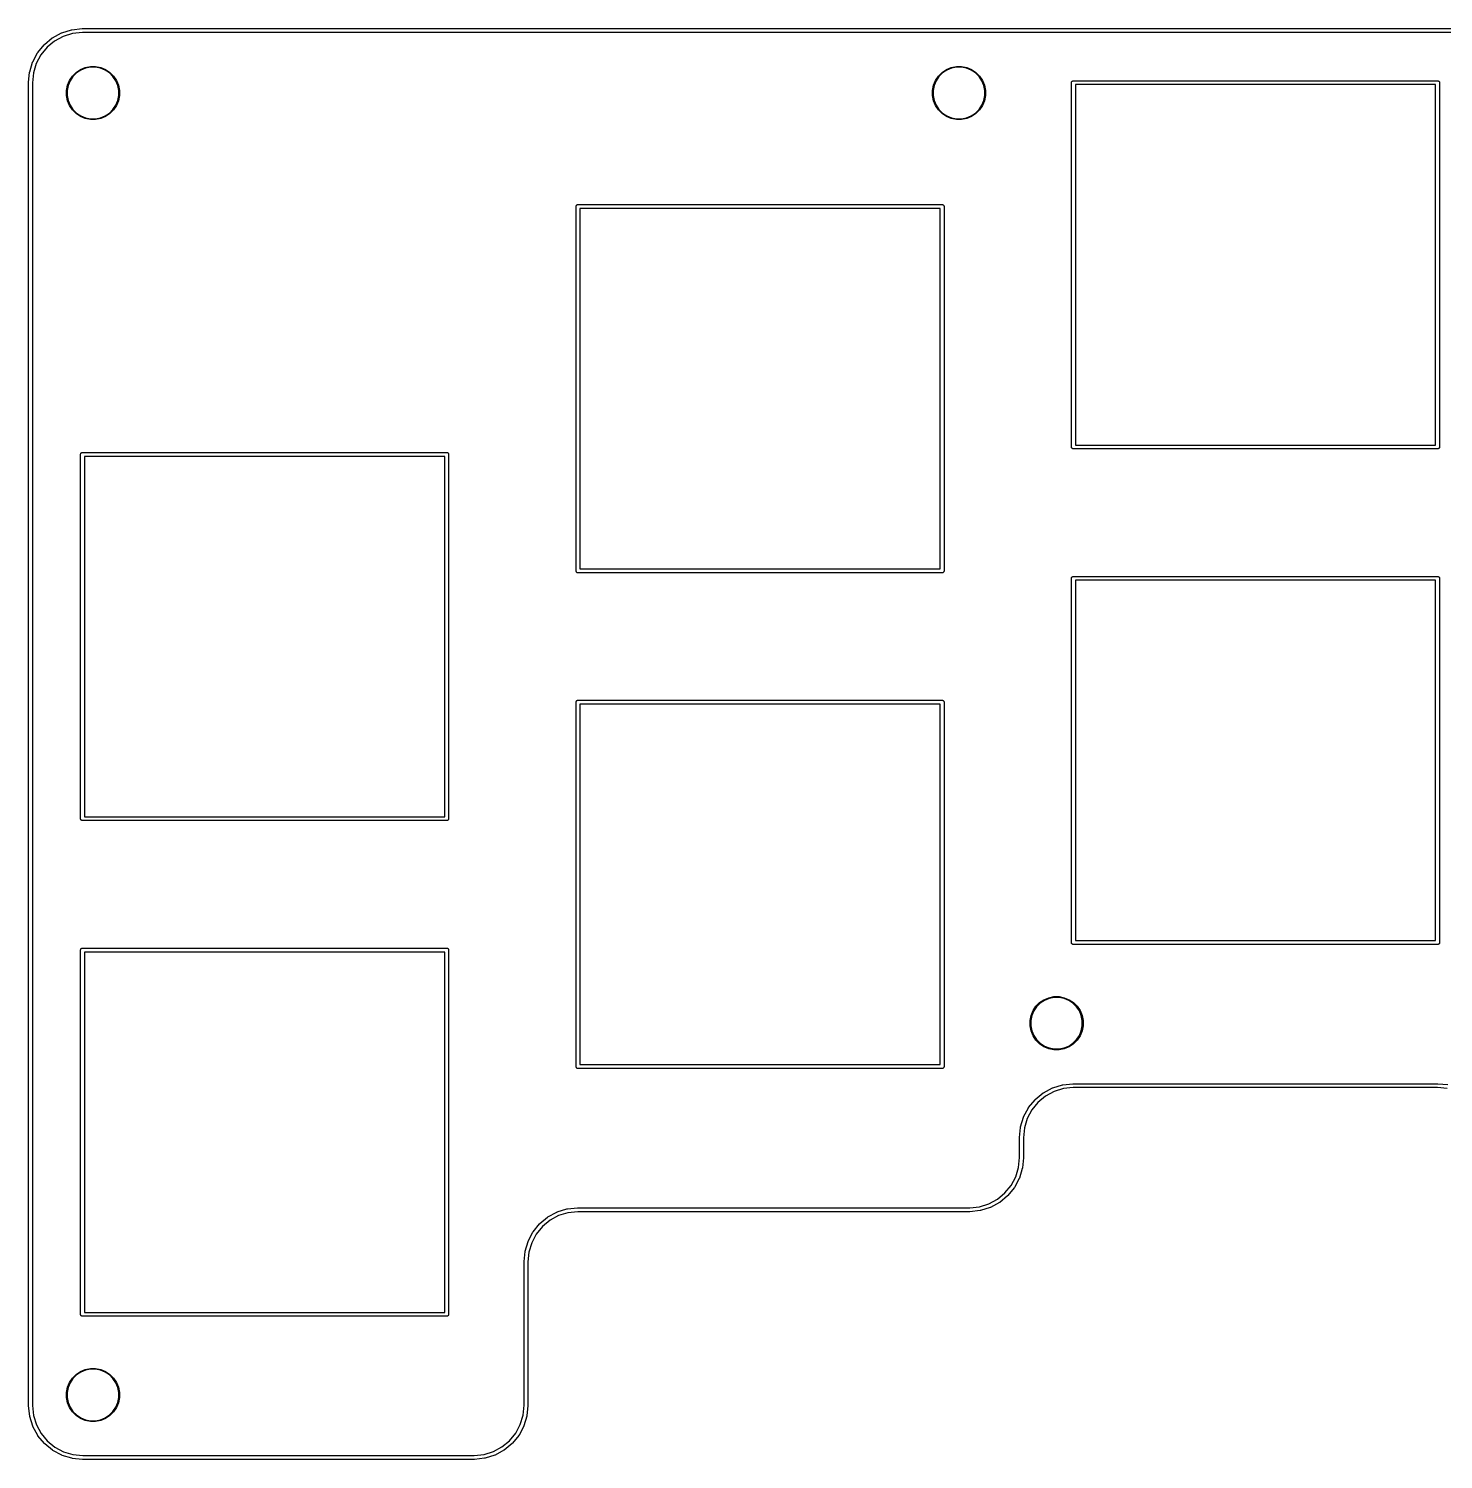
# Model space of a CAD drawing. Extents: x 0 to 3.94, y -2.59 to 0.57.
# Drawn here: x -0.003 to 2.139, y -1.599 to 0.566 of the extents above; entities that cross this region are included whole.
import ezdxf

# ---------------------------------------------------------------- set-up
doc = ezdxf.new("R2010")
doc.units = 0
doc.header["$MEASUREMENT"] = 0
doc.layers.add('BLACK', color=7, linetype='CONTINUOUS')

msp = doc.modelspace()

# ---------------------------------------------------------------- linework, layer by layer
at = {"layer": 'BLACK', "linetype": 'CONTINUOUS'}
for p, q in [((0.0474, 0.5593), (0.062, 0.5638)), ((0.062, 0.5638), (0.062, 0.5638)), ((0.062, 0.5638), (0.0621, 0.5638)), ((0.0621, 0.5638), (0.0623, 0.5639)), ((0.0623, 0.5639), (0.0626, 0.5639)), ((0.0626, 0.5639), (0.0779, 0.5655)), ((0.0779, 0.5655), (0.0779, 0.5655)), ((0.0779, 0.5655), (0.0781, 0.5655)), ((0.0781, 0.5655), (0.0782, 0.5655)), ((0.0782, 0.5655), (0.0786, 0.5656)), ((0.0786, 0.5656), (0.0786, 0.5656)), ((0.0786, 0.5656), (3.8584, 0.5656)), ((0.0206, 0.5412), (0.0208, 0.5414)), ((0.0208, 0.5414), (0.021, 0.5416)), ((0.021, 0.5416), (0.0328, 0.5514)), ((0.0364, 0.5467), (0.025, 0.5373)), ((0.0328, 0.5514), (0.0328, 0.5514)), ((0.0328, 0.5514), (0.0328, 0.5514)), ((0.0328, 0.5514), (0.0329, 0.5514)), ((0.0329, 0.5514), (0.0331, 0.5516)), ((0.0331, 0.5516), (0.0333, 0.5517)), ((0.0333, 0.5517), (0.0468, 0.559)), ((0.0494, 0.5537), (0.0364, 0.5467)), ((0.0468, 0.559), (0.0469, 0.5591)), ((0.0469, 0.5591), (0.0471, 0.5592)), ((0.0471, 0.5592), (0.0474, 0.5593)), ((0.0635, 0.5581), (0.0494, 0.5537)), ((0.0784, 0.5596), (0.0635, 0.5581)), ((0.0788, 0.5596), (0.0784, 0.5596)), ((3.8581, 0.5596), (0.0788, 0.5596)), ((0.0033, 0.5152), (0.0105, 0.5288)), ((0.0156, 0.5258), (0.0087, 0.5127)), ((0.0105, 0.5288), (0.0106, 0.5289)), ((0.0105, 0.5288), (0.0105, 0.5288)), ((0.0105, 0.5288), (0.0105, 0.5288)), ((0.0106, 0.5289), (0.0107, 0.5291)), ((0.0107, 0.5291), (0.0109, 0.5293)), ((0.0109, 0.5293), (0.0206, 0.5412)), ((0.025, 0.5373), (0.0156, 0.5258)), ((0.0206, 0.5412), (0.0206, 0.5412)), ((-0.0029, 0.4841), (-0.0014, 0.4994)), ((-0.0014, 0.4997), (-0.0013, 0.5)), ((-0.0014, 0.4995), (-0.0014, 0.4997)), ((-0.0014, 0.4994), (-0.0014, 0.4995)), ((-0.0014, 0.4994), (-0.0014, 0.4994)), ((-0.0014, 0.4994), (-0.0014, 0.4994)), ((-0.0013, 0.5), (0.0031, 0.5147)), ((0.0044, 0.4986), (0.003, 0.4837)), ((0.0031, 0.5148), (0.0032, 0.515)), ((0.0031, 0.5147), (0.0031, 0.5148)), ((0.0032, 0.515), (0.0033, 0.5152)), ((0.0087, 0.5127), (0.0044, 0.4986)), ((0.0633, 0.4937), (0.0689, 0.4993)), ((0.0696, 0.4984), (0.0642, 0.493)), ((0.0689, 0.4993), (0.0755, 0.5037)), ((0.076, 0.5027), (0.0696, 0.4984)), ((0.0755, 0.5037), (0.0828, 0.5067)), ((0.0831, 0.5056), (0.076, 0.5027)), ((0.0828, 0.5067), (0.0905, 0.5083)), ((0.0906, 0.5071), (0.0831, 0.5056)), ((0.0905, 0.5083), (0.0984, 0.5083)), ((0.0983, 0.5071), (0.0906, 0.5071)), ((0.1059, 0.5056), (0.0983, 0.5071)), ((0.0984, 0.5083), (0.1062, 0.5067)), ((0.113, 0.5027), (0.1059, 0.5056)), ((0.1062, 0.5067), (0.1135, 0.5037)), ((0.1193, 0.4984), (0.113, 0.5027)), ((0.1135, 0.5037), (0.1201, 0.4993)), ((0.1248, 0.493), (0.1193, 0.4984)), ((0.1201, 0.4993), (0.1257, 0.4937)), ((1.3743, 0.4937), (1.3799, 0.4993)), ((1.3807, 0.4984), (1.3752, 0.493)), ((1.3799, 0.4993), (1.3865, 0.5037)), ((1.387, 0.5027), (1.3807, 0.4984)), ((1.3865, 0.5037), (1.3938, 0.5067)), ((1.3941, 0.5056), (1.387, 0.5027)), ((1.3938, 0.5067), (1.4016, 0.5083)), ((1.4017, 0.5071), (1.3941, 0.5056)), ((1.4016, 0.5083), (1.4095, 0.5083)), ((1.4094, 0.5071), (1.4017, 0.5071)), ((1.4169, 0.5056), (1.4094, 0.5071)), ((1.4095, 0.5083), (1.4172, 0.5067)), ((1.424, 0.5027), (1.4169, 0.5056)), ((1.4172, 0.5067), (1.4245, 0.5037)), ((1.4304, 0.4984), (1.424, 0.5027)), ((1.4245, 0.5037), (1.4311, 0.4993)), ((1.4358, 0.493), (1.4304, 0.4984)), ((1.4311, 0.4993), (1.4367, 0.4937)), ((-0.003, 0.484), (-0.0029, 0.4841)), ((-0.003, -1.5177), (-0.003, 0.484)), ((-0.0029, 0.4841), (-0.0029, 0.4841)), ((0.003, 0.4837), (0.003, -1.5177)), ((0.0543, 0.4721), (0.0559, 0.4798)), ((0.057, 0.4795), (0.0555, 0.4719)), ((0.0559, 0.4798), (0.0589, 0.4871)), ((0.0599, 0.4866), (0.057, 0.4795)), ((0.0589, 0.4871), (0.0633, 0.4937)), ((0.0642, 0.493), (0.0599, 0.4866)), ((0.129, 0.4866), (0.1248, 0.493)), ((0.1257, 0.4937), (0.1301, 0.4871)), ((0.132, 0.4795), (0.129, 0.4866)), ((0.1301, 0.4871), (0.1331, 0.4798)), ((0.1335, 0.4719), (0.132, 0.4795)), ((0.1331, 0.4798), (0.1346, 0.4721)), ((1.3654, 0.4721), (1.3669, 0.4798)), ((1.368, 0.4795), (1.3665, 0.4719)), ((1.3669, 0.4798), (1.3699, 0.4871)), ((1.371, 0.4866), (1.368, 0.4795)), ((1.3699, 0.4871), (1.3743, 0.4937)), ((1.3752, 0.493), (1.371, 0.4866)), ((1.4401, 0.4866), (1.4358, 0.493)), ((1.4367, 0.4937), (1.4411, 0.4871)), ((1.443, 0.4795), (1.4401, 0.4866)), ((1.4411, 0.4871), (1.4441, 0.4798)), ((1.4445, 0.4719), (1.443, 0.4795)), ((1.4441, 0.4798), (1.4457, 0.4721)), ((1.5758, 0.4843), (1.576, 0.4849)), ((1.5758, 0.4838), (1.5758, 0.4843)), ((1.5758, 0.4836), (1.5758, 0.4838)), ((1.5758, -0.0673), (1.5758, 0.4836)), ((1.576, 0.4849), (1.5763, 0.4854)), ((1.5763, 0.4854), (1.5766, 0.4859)), ((1.5766, 0.4859), (1.5771, 0.4862)), ((1.5771, 0.4862), (1.5776, 0.4865)), ((1.5776, 0.4865), (1.5782, 0.4867)), ((1.5782, 0.4867), (1.5786, 0.4867)), ((1.5786, 0.4867), (2.1298, 0.4867)), ((1.5817, 0.4808), (1.5817, -0.0645)), ((2.127, 0.4808), (1.5817, 0.4808)), ((2.127, -0.0645), (2.127, 0.4808)), ((2.1298, 0.4867), (2.1299, 0.4867)), ((2.1299, 0.4867), (2.1301, 0.4867)), ((2.1301, 0.4867), (2.1305, 0.4867)), ((2.1305, 0.4867), (2.1311, 0.4865)), ((2.1311, 0.4865), (2.1316, 0.4862)), ((2.1316, 0.4862), (2.132, 0.4859)), ((2.132, 0.4859), (2.1324, 0.4854)), ((2.1324, 0.4854), (2.1327, 0.4849)), ((2.1327, 0.4849), (2.1328, 0.4843)), ((2.1328, 0.4843), (2.1329, 0.4838)), ((2.1329, 0.4838), (2.1329, 0.4836)), ((2.1329, 0.4836), (2.1329, -0.0673)), ((0.0543, 0.4642), (0.0543, 0.4721)), ((0.0559, 0.4564), (0.0543, 0.4642)), ((0.0555, 0.4719), (0.0555, 0.4643)), ((0.0555, 0.4643), (0.057, 0.4567)), ((0.0589, 0.4491), (0.0559, 0.4564)), ((0.057, 0.4567), (0.0599, 0.4496)), ((0.129, 0.4496), (0.132, 0.4567)), ((0.1331, 0.4564), (0.1301, 0.4491)), ((0.132, 0.4567), (0.1335, 0.4643)), ((0.1346, 0.4642), (0.1331, 0.4564)), ((0.1335, 0.4643), (0.1335, 0.4719)), ((0.1346, 0.4721), (0.1346, 0.4642)), ((1.3654, 0.4642), (1.3654, 0.4721)), ((1.3669, 0.4564), (1.3654, 0.4642)), ((1.3665, 0.4719), (1.3665, 0.4643)), ((1.3665, 0.4643), (1.368, 0.4567)), ((1.3699, 0.4491), (1.3669, 0.4564)), ((1.368, 0.4567), (1.371, 0.4496)), ((1.4401, 0.4496), (1.443, 0.4567)), ((1.4441, 0.4564), (1.4411, 0.4491)), ((1.443, 0.4567), (1.4445, 0.4643)), ((1.4457, 0.4642), (1.4441, 0.4564)), ((1.4445, 0.4643), (1.4445, 0.4719)), ((1.4457, 0.4721), (1.4457, 0.4642)), ((0.0633, 0.4425), (0.0589, 0.4491)), ((0.0599, 0.4496), (0.0642, 0.4433)), ((0.0689, 0.4369), (0.0633, 0.4425)), ((0.0642, 0.4433), (0.0696, 0.4378)), ((0.0755, 0.4325), (0.0689, 0.4369)), ((0.0696, 0.4378), (0.076, 0.4336)), ((0.076, 0.4336), (0.0831, 0.4306)), ((0.1059, 0.4306), (0.113, 0.4336)), ((0.113, 0.4336), (0.1193, 0.4378)), ((0.1201, 0.4369), (0.1135, 0.4325)), ((0.1193, 0.4378), (0.1248, 0.4433)), ((0.1257, 0.4425), (0.1201, 0.4369)), ((0.1248, 0.4433), (0.129, 0.4496)), ((0.1301, 0.4491), (0.1257, 0.4425)), ((1.3743, 0.4425), (1.3699, 0.4491)), ((1.371, 0.4496), (1.3752, 0.4433)), ((1.3799, 0.4369), (1.3743, 0.4425)), ((1.3752, 0.4433), (1.3807, 0.4378)), ((1.3865, 0.4325), (1.3799, 0.4369)), ((1.3807, 0.4378), (1.387, 0.4336)), ((1.387, 0.4336), (1.3941, 0.4306)), ((1.4169, 0.4306), (1.424, 0.4336)), ((1.424, 0.4336), (1.4304, 0.4378)), ((1.4311, 0.4369), (1.4245, 0.4325)), ((1.4304, 0.4378), (1.4358, 0.4433)), ((1.4367, 0.4425), (1.4311, 0.4369)), ((1.4358, 0.4433), (1.4401, 0.4496)), ((1.4411, 0.4491), (1.4367, 0.4425)), ((0.0828, 0.4295), (0.0755, 0.4325)), ((0.0905, 0.4279), (0.0828, 0.4295)), ((0.0831, 0.4306), (0.0906, 0.4291)), ((0.0984, 0.4279), (0.0905, 0.4279)), ((0.0906, 0.4291), (0.0983, 0.4291)), ((0.0983, 0.4291), (0.1059, 0.4306)), ((0.1062, 0.4295), (0.0984, 0.4279)), ((0.1135, 0.4325), (0.1062, 0.4295)), ((1.3938, 0.4295), (1.3865, 0.4325)), ((1.4016, 0.4279), (1.3938, 0.4295)), ((1.3941, 0.4306), (1.4017, 0.4291)), ((1.4095, 0.4279), (1.4016, 0.4279)), ((1.4017, 0.4291), (1.4094, 0.4291)), ((1.4094, 0.4291), (1.4169, 0.4306)), ((1.4172, 0.4295), (1.4095, 0.4279)), ((1.4245, 0.4325), (1.4172, 0.4295)), ((0.8258, 0.2968), (0.826, 0.2974)), ((0.8258, 0.2963), (0.8258, 0.2968)), ((0.8258, 0.2961), (0.8258, 0.2963)), ((0.8258, -0.2548), (0.8258, 0.2961)), ((0.826, 0.2974), (0.8263, 0.2979)), ((0.8263, 0.2979), (0.8266, 0.2984)), ((0.8266, 0.2984), (0.8271, 0.2987)), ((0.8271, 0.2987), (0.8276, 0.299)), ((0.8276, 0.299), (0.8282, 0.2992)), ((0.8282, 0.2992), (0.8286, 0.2992)), ((0.8286, 0.2992), (0.8287, 0.2992)), ((0.8287, 0.2992), (0.8289, 0.2992)), ((0.8289, 0.2992), (1.3798, 0.2992)), ((0.8317, 0.2933), (0.8317, -0.252)), ((1.377, 0.2933), (0.8317, 0.2933)), ((1.377, -0.252), (1.377, 0.2933)), ((1.3798, 0.2992), (1.3799, 0.2992)), ((1.3799, 0.2992), (1.3801, 0.2992)), ((1.3801, 0.2992), (1.3805, 0.2992)), ((1.3805, 0.2992), (1.3811, 0.299)), ((1.3811, 0.299), (1.3816, 0.2987)), ((1.3816, 0.2987), (1.382, 0.2984)), ((1.382, 0.2984), (1.3824, 0.2979)), ((1.3824, 0.2979), (1.3827, 0.2974)), ((1.3827, 0.2974), (1.3828, 0.2968)), ((1.3828, 0.2968), (1.3829, 0.2963)), ((1.3829, 0.2963), (1.3829, 0.2961)), ((1.3829, 0.2961), (1.3829, -0.2548)), ((1.5817, -0.0645), (2.127, -0.0645)), ((0.0758, -0.0782), (0.076, -0.0776)), ((0.0758, -0.0787), (0.0758, -0.0782)), ((0.0758, -0.0789), (0.0758, -0.0787)), ((0.0758, -0.6298), (0.0758, -0.0789)), ((0.076, -0.0776), (0.0763, -0.0771)), ((0.0763, -0.0771), (0.0766, -0.0766)), ((0.0766, -0.0766), (0.0771, -0.0763)), ((0.0771, -0.0763), (0.0776, -0.076)), ((0.0776, -0.076), (0.0782, -0.0758)), ((0.0782, -0.0758), (0.0786, -0.0758)), ((0.0786, -0.0758), (0.0787, -0.0758)), ((0.0787, -0.0758), (0.0789, -0.0758)), ((0.0789, -0.0758), (0.6298, -0.0758)), ((0.0817, -0.0817), (0.0817, -0.627)), ((0.627, -0.0817), (0.0817, -0.0817)), ((0.627, -0.627), (0.627, -0.0817)), ((0.6298, -0.0758), (0.6299, -0.0758)), ((0.6299, -0.0758), (0.6301, -0.0758)), ((0.6301, -0.0758), (0.6305, -0.0758)), ((0.6305, -0.0758), (0.6311, -0.076)), ((0.6311, -0.076), (0.6316, -0.0763)), ((0.6316, -0.0763), (0.632, -0.0766)), ((0.632, -0.0766), (0.6324, -0.0771)), ((0.6324, -0.0771), (0.6327, -0.0776)), ((0.6327, -0.0776), (0.6328, -0.0782)), ((0.6328, -0.0782), (0.6329, -0.0787)), ((0.6329, -0.0787), (0.6329, -0.0789)), ((0.6329, -0.0789), (0.6329, -0.6298)), ((1.5758, -0.0674), (1.5758, -0.0673)), ((1.5758, -0.068), (1.5758, -0.0674)), ((1.576, -0.0686), (1.5758, -0.068)), ((1.5763, -0.0691), (1.576, -0.0686)), ((1.5766, -0.0695), (1.5763, -0.0691)), ((1.5771, -0.0699), (1.5766, -0.0695)), ((1.5776, -0.0702), (1.5771, -0.0699)), ((1.5782, -0.0703), (1.5776, -0.0702)), ((1.5786, -0.0704), (1.5782, -0.0703)), ((1.5787, -0.0704), (1.5786, -0.0704)), ((1.5789, -0.0704), (1.5787, -0.0704)), ((2.1298, -0.0704), (1.5789, -0.0704)), ((2.1299, -0.0704), (2.1298, -0.0704)), ((2.1301, -0.0704), (2.1299, -0.0704)), ((2.1305, -0.0703), (2.1301, -0.0704)), ((2.1311, -0.0702), (2.1305, -0.0703)), ((2.1316, -0.0699), (2.1311, -0.0702)), ((2.132, -0.0695), (2.1316, -0.0699)), ((2.1324, -0.0691), (2.132, -0.0695)), ((2.1327, -0.0686), (2.1324, -0.0691)), ((2.1328, -0.068), (2.1327, -0.0686)), ((2.1329, -0.0674), (2.1328, -0.068)), ((2.1329, -0.0673), (2.1329, -0.0674)), ((0.8258, -0.2549), (0.8258, -0.2548)), ((0.8258, -0.2555), (0.8258, -0.2549)), ((0.826, -0.2561), (0.8258, -0.2555)), ((0.8263, -0.2566), (0.826, -0.2561)), ((0.8266, -0.257), (0.8263, -0.2566)), ((0.8271, -0.2574), (0.8266, -0.257)), ((0.8276, -0.2577), (0.8271, -0.2574)), ((0.8282, -0.2578), (0.8276, -0.2577)), ((0.8286, -0.2579), (0.8282, -0.2578)), ((0.8287, -0.2579), (0.8286, -0.2579)), ((0.8289, -0.2579), (0.8287, -0.2579)), ((1.3798, -0.2579), (0.8289, -0.2579)), ((0.8317, -0.252), (1.377, -0.252)), ((1.3799, -0.2579), (1.3798, -0.2579)), ((1.3801, -0.2579), (1.3799, -0.2579)), ((1.3805, -0.2578), (1.3801, -0.2579)), ((1.3811, -0.2577), (1.3805, -0.2578)), ((1.3816, -0.2574), (1.3811, -0.2577)), ((1.382, -0.257), (1.3816, -0.2574)), ((1.3824, -0.2566), (1.382, -0.257)), ((1.3827, -0.2561), (1.3824, -0.2566)), ((1.3828, -0.2555), (1.3827, -0.2561)), ((1.3829, -0.2549), (1.3828, -0.2555)), ((1.3829, -0.2548), (1.3829, -0.2549)), ((1.5758, -0.2657), (1.576, -0.2651)), ((1.5758, -0.2662), (1.5758, -0.2657)), ((1.5758, -0.2664), (1.5758, -0.2662)), ((1.5758, -0.8173), (1.5758, -0.2664)), ((1.576, -0.2651), (1.5763, -0.2646)), ((1.5763, -0.2646), (1.5766, -0.2641)), ((1.5766, -0.2641), (1.5771, -0.2638)), ((1.5771, -0.2638), (1.5776, -0.2635)), ((1.5776, -0.2635), (1.5782, -0.2633)), ((1.5782, -0.2633), (1.5786, -0.2633)), ((1.5786, -0.2633), (1.5787, -0.2633)), ((1.5787, -0.2633), (1.5789, -0.2633)), ((1.5789, -0.2633), (2.1301, -0.2633)), ((1.5817, -0.2692), (1.5817, -0.8145)), ((2.127, -0.2692), (1.5817, -0.2692)), ((2.127, -0.8145), (2.127, -0.2692)), ((2.1301, -0.2633), (2.1305, -0.2633)), ((2.1305, -0.2633), (2.1311, -0.2635)), ((2.1311, -0.2635), (2.1316, -0.2638)), ((2.1316, -0.2638), (2.132, -0.2641)), ((2.132, -0.2641), (2.1324, -0.2646)), ((2.1324, -0.2646), (2.1327, -0.2651)), ((2.1327, -0.2651), (2.1328, -0.2657)), ((2.1328, -0.2657), (2.1329, -0.2662)), ((2.1329, -0.2662), (2.1329, -0.2664)), ((2.1329, -0.2664), (2.1329, -0.8173)), ((0.8258, -0.4532), (0.826, -0.4526)), ((0.8258, -0.4537), (0.8258, -0.4532)), ((0.8258, -0.4539), (0.8258, -0.4537)), ((0.8258, -1.0048), (0.8258, -0.4539)), ((0.826, -0.4526), (0.8263, -0.4521)), ((0.8263, -0.4521), (0.8266, -0.4516)), ((0.8266, -0.4516), (0.8271, -0.4513)), ((0.8271, -0.4513), (0.8276, -0.451)), ((0.8276, -0.451), (0.8282, -0.4508)), ((0.8282, -0.4508), (0.8286, -0.4508)), ((0.8286, -0.4508), (0.8287, -0.4508)), ((0.8287, -0.4508), (0.8289, -0.4508)), ((0.8289, -0.4508), (1.3798, -0.4508)), ((1.3798, -0.4508), (1.3799, -0.4508)), ((1.3799, -0.4508), (1.3801, -0.4508)), ((1.3801, -0.4508), (1.3805, -0.4508)), ((1.3805, -0.4508), (1.3811, -0.451)), ((1.3811, -0.451), (1.3816, -0.4513)), ((1.3816, -0.4513), (1.382, -0.4516)), ((1.382, -0.4516), (1.3824, -0.4521)), ((1.3824, -0.4521), (1.3827, -0.4526)), ((1.3827, -0.4526), (1.3828, -0.4532)), ((1.3828, -0.4532), (1.3829, -0.4537)), ((1.3829, -0.4537), (1.3829, -0.4539)), ((1.3829, -0.4539), (1.3829, -1.0048)), ((0.8317, -0.4567), (0.8317, -1.002)), ((1.377, -0.4567), (0.8317, -0.4567)), ((1.377, -1.002), (1.377, -0.4567)), ((0.0817, -0.627), (0.627, -0.627)), ((0.0758, -0.6299), (0.0758, -0.6298)), ((0.0758, -0.6305), (0.0758, -0.6299)), ((0.076, -0.6311), (0.0758, -0.6305)), ((0.0763, -0.6316), (0.076, -0.6311)), ((0.0766, -0.632), (0.0763, -0.6316)), ((0.0771, -0.6324), (0.0766, -0.632)), ((0.0776, -0.6327), (0.0771, -0.6324)), ((0.0782, -0.6328), (0.0776, -0.6327)), ((0.0786, -0.6329), (0.0782, -0.6328)), ((0.0787, -0.6329), (0.0786, -0.6329)), ((0.0789, -0.6329), (0.0787, -0.6329)), ((0.6298, -0.6329), (0.0789, -0.6329)), ((0.6299, -0.6329), (0.6298, -0.6329)), ((0.6301, -0.6329), (0.6299, -0.6329)), ((0.6305, -0.6328), (0.6301, -0.6329)), ((0.6311, -0.6327), (0.6305, -0.6328)), ((0.6316, -0.6324), (0.6311, -0.6327)), ((0.632, -0.632), (0.6316, -0.6324)), ((0.6324, -0.6316), (0.632, -0.632)), ((0.6327, -0.6311), (0.6324, -0.6316)), ((0.6328, -0.6305), (0.6327, -0.6311)), ((0.6329, -0.6299), (0.6328, -0.6305)), ((0.6329, -0.6298), (0.6329, -0.6299)), ((1.5758, -0.8174), (1.5758, -0.8173)), ((1.5758, -0.818), (1.5758, -0.8174)), ((1.576, -0.8186), (1.5758, -0.818)), ((1.5763, -0.8191), (1.576, -0.8186)), ((1.5766, -0.8195), (1.5763, -0.8191)), ((1.5771, -0.8199), (1.5766, -0.8195)), ((1.5776, -0.8202), (1.5771, -0.8199)), ((1.5782, -0.8203), (1.5776, -0.8202)), ((1.5786, -0.8204), (1.5782, -0.8203)), ((1.5787, -0.8204), (1.5786, -0.8204)), ((1.5789, -0.8204), (1.5787, -0.8204)), ((2.1298, -0.8204), (1.5789, -0.8204)), ((1.5817, -0.8145), (2.127, -0.8145)), ((2.1299, -0.8204), (2.1298, -0.8204)), ((2.1301, -0.8204), (2.1299, -0.8204)), ((2.1305, -0.8203), (2.1301, -0.8204)), ((2.1311, -0.8202), (2.1305, -0.8203)), ((2.1316, -0.8199), (2.1311, -0.8202)), ((2.132, -0.8195), (2.1316, -0.8199)), ((2.1324, -0.8191), (2.132, -0.8195)), ((2.1327, -0.8186), (2.1324, -0.8191)), ((2.1328, -0.818), (2.1327, -0.8186)), ((2.1329, -0.8174), (2.1328, -0.818)), ((2.1329, -0.8173), (2.1329, -0.8174)), ((0.0758, -0.8282), (0.076, -0.8276)), ((0.0758, -0.8287), (0.0758, -0.8282)), ((0.0758, -0.8289), (0.0758, -0.8287)), ((0.0758, -1.3798), (0.0758, -0.8289)), ((0.076, -0.8276), (0.0763, -0.8271)), ((0.0763, -0.8271), (0.0766, -0.8266)), ((0.0766, -0.8266), (0.0771, -0.8263)), ((0.0771, -0.8263), (0.0776, -0.826)), ((0.0776, -0.826), (0.0782, -0.8258)), ((0.0782, -0.8258), (0.0786, -0.8258)), ((0.0786, -0.8258), (0.0787, -0.8258)), ((0.0787, -0.8258), (0.0789, -0.8258)), ((0.0789, -0.8258), (0.6298, -0.8258)), ((0.0817, -0.8317), (0.0817, -1.377)), ((0.627, -0.8317), (0.0817, -0.8317)), ((0.627, -1.377), (0.627, -0.8317)), ((0.6298, -0.8258), (0.6299, -0.8258)), ((0.6299, -0.8258), (0.6301, -0.8258)), ((0.6301, -0.8258), (0.6305, -0.8258)), ((0.6305, -0.8258), (0.6311, -0.826)), ((0.6311, -0.826), (0.6316, -0.8263)), ((0.6316, -0.8263), (0.632, -0.8266)), ((0.632, -0.8266), (0.6324, -0.8271)), ((0.6324, -0.8271), (0.6327, -0.8276)), ((0.6327, -0.8276), (0.6328, -0.8282)), ((0.6328, -0.8282), (0.6329, -0.8287)), ((0.6329, -0.8287), (0.6329, -0.8289)), ((0.6329, -0.8289), (0.6329, -1.3798)), ((1.522, -0.9138), (1.5275, -0.9082)), ((1.5283, -0.9091), (1.5229, -0.9145)), ((1.5275, -0.9082), (1.5341, -0.9038)), ((1.5347, -0.9048), (1.5283, -0.9091)), ((1.5341, -0.9038), (1.5414, -0.9008)), ((1.5418, -0.9019), (1.5347, -0.9048)), ((1.5414, -0.9008), (1.5492, -0.8992)), ((1.5493, -0.9004), (1.5418, -0.9019)), ((1.5492, -0.8992), (1.5571, -0.8992)), ((1.557, -0.9004), (1.5493, -0.9004)), ((1.5645, -0.9019), (1.557, -0.9004)), ((1.5571, -0.8992), (1.5649, -0.9008)), ((1.5716, -0.9048), (1.5645, -0.9019)), ((1.5649, -0.9008), (1.5722, -0.9038)), ((1.578, -0.9091), (1.5716, -0.9048)), ((1.5722, -0.9038), (1.5788, -0.9082)), ((1.5834, -0.9145), (1.578, -0.9091)), ((1.5788, -0.9082), (1.5843, -0.9138)), ((1.513, -0.9354), (1.5145, -0.9277)), ((1.5157, -0.928), (1.5142, -0.9355)), ((1.5145, -0.9277), (1.5176, -0.9203)), ((1.5186, -0.9209), (1.5157, -0.928)), ((1.5176, -0.9203), (1.522, -0.9138)), ((1.5229, -0.9145), (1.5186, -0.9209)), ((1.5877, -0.9209), (1.5834, -0.9145)), ((1.5843, -0.9138), (1.5887, -0.9203)), ((1.5906, -0.928), (1.5877, -0.9209)), ((1.5887, -0.9203), (1.5918, -0.9277)), ((1.5921, -0.9355), (1.5906, -0.928)), ((1.5918, -0.9277), (1.5933, -0.9354)), ((1.513, -0.9433), (1.513, -0.9354)), ((1.5145, -0.9511), (1.513, -0.9433)), ((1.5142, -0.9355), (1.5142, -0.9432)), ((1.5142, -0.9432), (1.5157, -0.9507)), ((1.5176, -0.9584), (1.5145, -0.9511)), ((1.5157, -0.9507), (1.5186, -0.9578)), ((1.5877, -0.9578), (1.5906, -0.9507)), ((1.5918, -0.9511), (1.5887, -0.9584)), ((1.5906, -0.9507), (1.5921, -0.9432)), ((1.5933, -0.9433), (1.5918, -0.9511)), ((1.5921, -0.9432), (1.5921, -0.9355)), ((1.5933, -0.9354), (1.5933, -0.9433)), ((1.522, -0.965), (1.5176, -0.9584)), ((1.5186, -0.9578), (1.5229, -0.9642)), ((1.5275, -0.9706), (1.522, -0.965)), ((1.5229, -0.9642), (1.5283, -0.9697)), ((1.5341, -0.975), (1.5275, -0.9706)), ((1.5283, -0.9697), (1.5347, -0.9739)), ((1.5347, -0.9739), (1.5418, -0.9769)), ((1.5645, -0.9769), (1.5716, -0.9739)), ((1.5716, -0.9739), (1.578, -0.9697)), ((1.5788, -0.9706), (1.5722, -0.975)), ((1.578, -0.9697), (1.5834, -0.9642)), ((1.5843, -0.965), (1.5788, -0.9706)), ((1.5834, -0.9642), (1.5877, -0.9578)), ((1.5887, -0.9584), (1.5843, -0.965)), ((1.5414, -0.978), (1.5341, -0.975)), ((1.5492, -0.9795), (1.5414, -0.978)), ((1.5418, -0.9769), (1.5493, -0.9784)), ((1.5571, -0.9795), (1.5492, -0.9795)), ((1.5493, -0.9784), (1.557, -0.9784)), ((1.557, -0.9784), (1.5645, -0.9769)), ((1.5649, -0.978), (1.5571, -0.9795)), ((1.5722, -0.975), (1.5649, -0.978)), ((0.8258, -1.0049), (0.8258, -1.0048)), ((0.8258, -1.0055), (0.8258, -1.0049)), ((0.826, -1.0061), (0.8258, -1.0055)), ((0.8263, -1.0066), (0.826, -1.0061)), ((0.8266, -1.007), (0.8263, -1.0066)), ((0.8271, -1.0074), (0.8266, -1.007)), ((0.8276, -1.0077), (0.8271, -1.0074)), ((0.8282, -1.0078), (0.8276, -1.0077)), ((0.8286, -1.0079), (0.8282, -1.0078)), ((0.8287, -1.0079), (0.8286, -1.0079)), ((0.8289, -1.0079), (0.8287, -1.0079)), ((1.3798, -1.0079), (0.8289, -1.0079)), ((0.8317, -1.002), (1.377, -1.002)), ((1.3799, -1.0079), (1.3798, -1.0079)), ((1.3801, -1.0079), (1.3799, -1.0079)), ((1.3805, -1.0078), (1.3801, -1.0079)), ((1.3811, -1.0077), (1.3805, -1.0078)), ((1.3816, -1.0074), (1.3811, -1.0077)), ((1.382, -1.007), (1.3816, -1.0074)), ((1.3824, -1.0066), (1.382, -1.007)), ((1.3827, -1.0061), (1.3824, -1.0066)), ((1.3828, -1.0055), (1.3827, -1.0061)), ((1.3829, -1.0049), (1.3828, -1.0055)), ((1.3829, -1.0048), (1.3829, -1.0049)), ((1.5333, -1.0447), (1.5468, -1.0374)), ((1.5468, -1.0374), (1.5469, -1.0374)), ((1.5469, -1.0374), (1.5471, -1.0373)), ((1.5471, -1.0373), (1.5474, -1.0372)), ((1.5474, -1.0372), (1.562, -1.0327)), ((1.5635, -1.0384), (1.5494, -1.0428)), ((1.562, -1.0327), (1.5621, -1.0326)), ((1.562, -1.0327), (1.562, -1.0327)), ((1.5621, -1.0326), (1.5623, -1.0326)), ((1.5623, -1.0326), (1.5626, -1.0325)), ((1.5626, -1.0325), (1.5779, -1.0309)), ((1.5783, -1.0368), (1.5635, -1.0384)), ((1.5779, -1.0309), (1.5779, -1.0309)), ((1.5779, -1.0309), (1.578, -1.0309)), ((1.578, -1.0309), (1.5782, -1.0309)), ((1.5782, -1.0309), (1.5786, -1.0309)), ((1.5788, -1.0368), (1.5783, -1.0368)), ((1.5786, -1.0309), (1.5786, -1.0309)), ((1.5786, -1.0309), (2.1301, -1.0309)), ((2.1298, -1.0368), (1.5788, -1.0368)), ((2.1446, -1.0383), (2.1298, -1.0368)), ((2.1301, -1.0309), (2.1302, -1.0309)), ((2.1302, -1.0309), (2.1302, -1.0309)), ((2.1302, -1.0309), (2.1455, -1.0324)), ((1.5109, -1.0672), (1.5206, -1.0553)), ((1.525, -1.0592), (1.5156, -1.0707)), ((1.5206, -1.0552), (1.5208, -1.055)), ((1.5206, -1.0553), (1.5206, -1.0552)), ((1.5208, -1.055), (1.521, -1.0548)), ((1.521, -1.0548), (1.5328, -1.045)), ((1.5364, -1.0498), (1.525, -1.0592)), ((1.5328, -1.045), (1.5328, -1.045)), ((1.5328, -1.045), (1.5328, -1.045)), ((1.5328, -1.045), (1.5329, -1.045)), ((1.5329, -1.045), (1.5331, -1.0449)), ((1.5331, -1.0449), (1.5333, -1.0447)), ((1.5494, -1.0428), (1.5364, -1.0498)), ((1.4987, -1.0964), (1.5031, -1.0817)), ((1.5031, -1.0817), (1.5032, -1.0815)), ((1.5031, -1.0817), (1.5031, -1.0817)), ((1.5032, -1.0815), (1.5033, -1.0812)), ((1.5033, -1.0812), (1.5106, -1.0676)), ((1.5156, -1.0707), (1.5087, -1.0837)), ((1.5106, -1.0676), (1.5107, -1.0674)), ((1.5106, -1.0676), (1.5106, -1.0676)), ((1.5106, -1.0676), (1.5106, -1.0676)), ((1.5106, -1.0676), (1.5106, -1.0676)), ((1.5107, -1.0674), (1.5109, -1.0672)), ((1.4971, -1.1123), (1.4986, -1.097)), ((1.4986, -1.0967), (1.4987, -1.0964)), ((1.4986, -1.097), (1.4986, -1.0967)), ((1.4986, -1.097), (1.4986, -1.097)), ((1.4986, -1.097), (1.4986, -1.097)), ((1.4986, -1.097), (1.4986, -1.097)), ((1.5044, -1.0979), (1.503, -1.1127)), ((1.5087, -1.0837), (1.5044, -1.0979)), ((1.497, -1.1124), (1.4971, -1.1123)), ((1.497, -1.1428), (1.497, -1.1124)), ((1.4971, -1.1123), (1.4971, -1.1123)), ((1.503, -1.1127), (1.503, -1.1431)), ((1.4956, -1.1576), (1.497, -1.1428)), ((1.5029, -1.1432), (1.5014, -1.1585)), ((1.503, -1.1431), (1.5029, -1.1432)), ((1.5029, -1.1432), (1.5029, -1.1432)), ((1.4913, -1.1718), (1.4956, -1.1576)), ((1.5013, -1.1591), (1.4969, -1.1738)), ((1.5014, -1.1588), (1.5013, -1.1591)), ((1.5014, -1.1585), (1.5014, -1.1585)), ((1.5014, -1.1585), (1.5014, -1.1588)), ((1.475, -1.1963), (1.4844, -1.1848)), ((1.4891, -1.1884), (1.4794, -1.2003)), ((1.4844, -1.1848), (1.4913, -1.1718)), ((1.4893, -1.1881), (1.4891, -1.1884)), ((1.4894, -1.1879), (1.4893, -1.1881)), ((1.4967, -1.1743), (1.4894, -1.1879)), ((1.4894, -1.1879), (1.4894, -1.1879)), ((1.4894, -1.1879), (1.4894, -1.1879)), ((1.4894, -1.1879), (1.4894, -1.1879)), ((1.4968, -1.1741), (1.4967, -1.1743)), ((1.4969, -1.1738), (1.4968, -1.1741)), ((1.4969, -1.1738), (1.4969, -1.1738)), ((1.4506, -1.2128), (1.4636, -1.2057)), ((1.4667, -1.2108), (1.4532, -1.2181)), ((1.4636, -1.2057), (1.475, -1.1963)), ((1.4669, -1.2106), (1.4667, -1.2108)), ((1.4671, -1.2105), (1.4669, -1.2106)), ((1.4672, -1.2105), (1.4671, -1.2105)), ((1.479, -1.2007), (1.4672, -1.2105)), ((1.4672, -1.2105), (1.4672, -1.2105)), ((1.4672, -1.2105), (1.4672, -1.2105)), ((1.4792, -1.2005), (1.479, -1.2007)), ((1.4794, -1.2003), (1.4792, -1.2005)), ((1.4794, -1.2003), (1.4794, -1.2003)), ((0.771, -1.2426), (0.7828, -1.2328)), ((0.7828, -1.2328), (0.7828, -1.2328)), ((0.7828, -1.2328), (0.7828, -1.2328)), ((0.7828, -1.2328), (0.7829, -1.2328)), ((0.7829, -1.2328), (0.7831, -1.2327)), ((0.7831, -1.2327), (0.7833, -1.2325)), ((0.7833, -1.2325), (0.7968, -1.2252)), ((0.7994, -1.2305), (0.7864, -1.2376)), ((0.7968, -1.2252), (0.7969, -1.2252)), ((0.7969, -1.2252), (0.7971, -1.2251)), ((0.7971, -1.2251), (0.7974, -1.225)), ((0.7974, -1.225), (0.812, -1.2204)), ((0.8135, -1.2262), (0.7994, -1.2305)), ((0.812, -1.2204), (0.812, -1.2204)), ((0.812, -1.2204), (0.8121, -1.2204)), ((0.8121, -1.2204), (0.8123, -1.2204)), ((0.8123, -1.2204), (0.8126, -1.2203)), ((0.8126, -1.2203), (0.8279, -1.2187)), ((0.8284, -1.2246), (0.8135, -1.2262)), ((0.8279, -1.2187), (0.8279, -1.2187)), ((0.8279, -1.2187), (0.8281, -1.2187)), ((0.8281, -1.2187), (0.8282, -1.2187)), ((0.8282, -1.2187), (0.8286, -1.2187)), ((0.8288, -1.2246), (0.8284, -1.2246)), ((0.8286, -1.2187), (0.8286, -1.2187)), ((0.8286, -1.2187), (1.4212, -1.2187)), ((1.4214, -1.2246), (0.8288, -1.2246)), ((1.4212, -1.2187), (1.4217, -1.2187)), ((1.4218, -1.2246), (1.4214, -1.2246)), ((1.4214, -1.2246), (1.4214, -1.2246)), ((1.4217, -1.2187), (1.4365, -1.2171)), ((1.422, -1.2246), (1.4218, -1.2246)), ((1.4221, -1.2246), (1.422, -1.2246)), ((1.4374, -1.223), (1.4221, -1.2246)), ((1.4221, -1.2246), (1.4221, -1.2246)), ((1.4365, -1.2171), (1.4506, -1.2128)), ((1.4377, -1.2229), (1.4374, -1.223)), ((1.4379, -1.2229), (1.4377, -1.2229)), ((1.438, -1.2229), (1.4379, -1.2229)), ((1.4526, -1.2183), (1.438, -1.2229)), ((1.4529, -1.2182), (1.4526, -1.2183)), ((1.4531, -1.2181), (1.4529, -1.2182)), ((1.4532, -1.2181), (1.4531, -1.2181)), ((0.7533, -1.269), (0.7605, -1.2554)), ((0.7605, -1.2554), (0.7605, -1.2554)), ((0.7605, -1.2554), (0.7605, -1.2554)), ((0.7605, -1.2554), (0.7606, -1.2554)), ((0.7606, -1.2554), (0.7607, -1.2552)), ((0.7607, -1.2552), (0.7609, -1.255)), ((0.7609, -1.255), (0.7706, -1.243)), ((0.775, -1.247), (0.7656, -1.2585)), ((0.7706, -1.243), (0.7708, -1.2428)), ((0.7706, -1.243), (0.7706, -1.243)), ((0.7708, -1.2428), (0.771, -1.2426)), ((0.7864, -1.2376), (0.775, -1.247)), ((0.7487, -1.2842), (0.7531, -1.2695)), ((0.7531, -1.2695), (0.7532, -1.2692)), ((0.7531, -1.2695), (0.7531, -1.2695)), ((0.7532, -1.2692), (0.7533, -1.269)), ((0.7587, -1.2715), (0.7544, -1.2857)), ((0.7656, -1.2585), (0.7587, -1.2715)), ((0.7471, -1.3001), (0.7486, -1.2848)), ((0.7486, -1.2845), (0.7487, -1.2842)), ((0.7486, -1.2848), (0.7486, -1.2845)), ((0.7486, -1.2848), (0.7486, -1.2848)), ((0.7486, -1.2848), (0.7486, -1.2848)), ((0.7486, -1.2848), (0.7486, -1.2848)), ((0.7544, -1.2857), (0.753, -1.3005)), ((0.747, -1.3002), (0.7471, -1.3001)), ((0.747, -1.5176), (0.747, -1.3002)), ((0.7471, -1.3001), (0.7471, -1.3001)), ((0.753, -1.3005), (0.753, -1.5179)), ((0.0758, -1.3799), (0.0758, -1.3798)), ((0.0758, -1.3805), (0.0758, -1.3799)), ((0.076, -1.3811), (0.0758, -1.3805)), ((0.0763, -1.3816), (0.076, -1.3811)), ((0.0766, -1.382), (0.0763, -1.3816)), ((0.0771, -1.3824), (0.0766, -1.382)), ((0.0776, -1.3827), (0.0771, -1.3824)), ((0.0782, -1.3828), (0.0776, -1.3827)), ((0.0786, -1.3829), (0.0782, -1.3828)), ((0.0787, -1.3829), (0.0786, -1.3829)), ((0.0789, -1.3829), (0.0787, -1.3829)), ((0.6298, -1.3829), (0.0789, -1.3829)), ((0.0817, -1.377), (0.627, -1.377)), ((0.6299, -1.3829), (0.6298, -1.3829)), ((0.6301, -1.3829), (0.6299, -1.3829)), ((0.6305, -1.3828), (0.6301, -1.3829)), ((0.6311, -1.3827), (0.6305, -1.3828)), ((0.6316, -1.3824), (0.6311, -1.3827)), ((0.632, -1.382), (0.6316, -1.3824)), ((0.6324, -1.3816), (0.632, -1.382)), ((0.6327, -1.3811), (0.6324, -1.3816)), ((0.6328, -1.3805), (0.6327, -1.3811)), ((0.6329, -1.3799), (0.6328, -1.3805)), ((0.6329, -1.3798), (0.6329, -1.3799)), ((0.0633, -1.4764), (0.0689, -1.4708)), ((0.0696, -1.4717), (0.0642, -1.4771)), ((0.0689, -1.4708), (0.0755, -1.4664)), ((0.076, -1.4674), (0.0696, -1.4717)), ((0.0755, -1.4664), (0.0828, -1.4633)), ((0.0831, -1.4645), (0.076, -1.4674)), ((0.0828, -1.4633), (0.0905, -1.4618)), ((0.0906, -1.463), (0.0831, -1.4645)), ((0.0905, -1.4618), (0.0984, -1.4618)), ((0.0983, -1.463), (0.0906, -1.463)), ((0.1059, -1.4645), (0.0983, -1.463)), ((0.0984, -1.4618), (0.1062, -1.4633)), ((0.113, -1.4674), (0.1059, -1.4645)), ((0.1062, -1.4633), (0.1135, -1.4664)), ((0.1193, -1.4717), (0.113, -1.4674)), ((0.1135, -1.4664), (0.1201, -1.4708)), ((0.1248, -1.4771), (0.1193, -1.4717)), ((0.1201, -1.4708), (0.1257, -1.4764)), ((0.0543, -1.498), (0.0559, -1.4903)), ((0.057, -1.4906), (0.0555, -1.4981)), ((0.0559, -1.4903), (0.0589, -1.4829)), ((0.0599, -1.4835), (0.057, -1.4906)), ((0.0589, -1.4829), (0.0633, -1.4764)), ((0.0642, -1.4771), (0.0599, -1.4835)), ((0.129, -1.4835), (0.1248, -1.4771)), ((0.1257, -1.4764), (0.1301, -1.4829)), ((0.132, -1.4906), (0.129, -1.4835)), ((0.1301, -1.4829), (0.1331, -1.4903)), ((0.1335, -1.4981), (0.132, -1.4906)), ((0.1331, -1.4903), (0.1346, -1.498)), ((0.0543, -1.5059), (0.0543, -1.498)), ((0.0559, -1.5137), (0.0543, -1.5059)), ((0.0555, -1.4981), (0.0555, -1.5058)), ((0.0555, -1.5058), (0.057, -1.5133)), ((0.0589, -1.521), (0.0559, -1.5137)), ((0.057, -1.5133), (0.0599, -1.5204)), ((0.129, -1.5204), (0.132, -1.5133)), ((0.1331, -1.5137), (0.1301, -1.521)), ((0.132, -1.5133), (0.1335, -1.5058)), ((0.1346, -1.5059), (0.1331, -1.5137)), ((0.1335, -1.5058), (0.1335, -1.4981)), ((0.1346, -1.498), (0.1346, -1.5059)), ((-0.003, -1.5179), (-0.003, -1.5177)), ((-0.003, -1.5177), (-0.003, -1.5177)), ((-0.003, -1.5177), (-0.003, -1.5177)), ((-0.003, -1.5183), (-0.003, -1.5179)), ((-0.003, -1.5179), (-0.003, -1.5179)), ((-0.0029, -1.5184), (-0.003, -1.5183)), ((-0.0029, -1.5185), (-0.0029, -1.5184)), ((-0.0029, -1.5186), (-0.0029, -1.5185)), ((-0.0013, -1.5339), (-0.0029, -1.5186)), ((-0.0013, -1.5341), (-0.0013, -1.5339)), ((-0.0012, -1.5344), (-0.0013, -1.5341)), ((0.0033, -1.5491), (-0.0012, -1.5344)), ((-0.0012, -1.5344), (-0.0012, -1.5344)), ((0.003, -1.5177), (0.003, -1.5181)), ((0.003, -1.5181), (0.0045, -1.533)), ((0.0045, -1.533), (0.0089, -1.5471)), ((0.0633, -1.5276), (0.0589, -1.521)), ((0.0599, -1.5204), (0.0642, -1.5268)), ((0.0689, -1.5332), (0.0633, -1.5276)), ((0.0642, -1.5268), (0.0696, -1.5322)), ((0.0755, -1.5376), (0.0689, -1.5332)), ((0.0696, -1.5322), (0.076, -1.5365)), ((0.076, -1.5365), (0.0831, -1.5394)), ((0.1059, -1.5394), (0.113, -1.5365)), ((0.113, -1.5365), (0.1193, -1.5322)), ((0.1201, -1.5332), (0.1135, -1.5376)), ((0.1193, -1.5322), (0.1248, -1.5268)), ((0.1257, -1.5276), (0.1201, -1.5332)), ((0.1248, -1.5268), (0.129, -1.5204)), ((0.1301, -1.521), (0.1257, -1.5276)), ((0.7413, -1.5466), (0.7456, -1.5324)), ((0.7456, -1.5324), (0.747, -1.5176)), ((0.7513, -1.5339), (0.7469, -1.5486)), ((0.7514, -1.5336), (0.7513, -1.5339)), ((0.7529, -1.518), (0.7514, -1.5333)), ((0.7514, -1.5333), (0.7514, -1.5333)), ((0.7514, -1.5333), (0.7514, -1.5336)), ((0.753, -1.5179), (0.7529, -1.518)), ((0.7529, -1.518), (0.7529, -1.518)), ((0.0034, -1.5494), (0.0033, -1.5491)), ((0.0035, -1.5496), (0.0034, -1.5494)), ((0.0036, -1.5496), (0.0035, -1.5496)), ((0.0109, -1.5632), (0.0036, -1.5496)), ((0.0089, -1.5471), (0.0159, -1.5601)), ((0.0828, -1.5406), (0.0755, -1.5376)), ((0.0905, -1.5421), (0.0828, -1.5406)), ((0.0831, -1.5394), (0.0906, -1.541)), ((0.0984, -1.5421), (0.0905, -1.5421)), ((0.0906, -1.541), (0.0983, -1.541)), ((0.0983, -1.541), (0.1059, -1.5394)), ((0.1062, -1.5406), (0.0984, -1.5421)), ((0.1135, -1.5376), (0.1062, -1.5406)), ((0.7344, -1.5596), (0.7413, -1.5466)), ((0.7467, -1.5491), (0.7395, -1.5627)), ((0.7468, -1.5489), (0.7467, -1.5491)), ((0.7469, -1.5486), (0.7468, -1.5489)), ((0.7469, -1.5486), (0.7469, -1.5486)), ((0.011, -1.5634), (0.0109, -1.5632)), ((0.0112, -1.5636), (0.011, -1.5634)), ((0.021, -1.5755), (0.0112, -1.5636)), ((0.0112, -1.5636), (0.0112, -1.5636)), ((0.0112, -1.5636), (0.0112, -1.5636)), ((0.0112, -1.5636), (0.0112, -1.5636)), ((0.0159, -1.5601), (0.0253, -1.5715)), ((0.0212, -1.5757), (0.021, -1.5755)), ((0.0214, -1.5758), (0.0212, -1.5757)), ((0.0214, -1.5759), (0.0214, -1.5758)), ((0.0333, -1.5856), (0.0214, -1.5759)), ((0.0253, -1.5715), (0.0368, -1.5808)), ((0.7136, -1.5805), (0.725, -1.5711)), ((0.729, -1.5755), (0.7172, -1.5853)), ((0.725, -1.5711), (0.7344, -1.5596)), ((0.7292, -1.5753), (0.729, -1.5755)), ((0.7294, -1.5751), (0.7292, -1.5753)), ((0.7391, -1.5632), (0.7294, -1.5751)), ((0.7294, -1.5751), (0.7294, -1.5751)), ((0.7393, -1.5629), (0.7391, -1.5632)), ((0.7394, -1.5627), (0.7393, -1.5629)), ((0.7395, -1.5627), (0.7394, -1.5627)), ((0.7395, -1.5627), (0.7395, -1.5627)), ((0.7395, -1.5627), (0.7395, -1.5627)), ((0.0335, -1.5857), (0.0333, -1.5856)), ((0.0337, -1.5859), (0.0335, -1.5857)), ((0.0338, -1.5859), (0.0337, -1.5859)), ((0.0473, -1.5931), (0.0338, -1.5859)), ((0.0338, -1.5859), (0.0338, -1.5859)), ((0.0338, -1.5859), (0.0338, -1.5859)), ((0.0368, -1.5808), (0.0499, -1.5878)), ((0.0476, -1.5932), (0.0473, -1.5931)), ((0.0478, -1.5933), (0.0476, -1.5932)), ((0.0479, -1.5933), (0.0478, -1.5933)), ((0.0626, -1.5978), (0.0479, -1.5933)), ((0.0479, -1.5933), (0.0479, -1.5933)), ((0.0499, -1.5878), (0.064, -1.592)), ((0.0629, -1.5978), (0.0626, -1.5978)), ((0.0631, -1.5979), (0.0629, -1.5978)), ((0.0632, -1.5979), (0.0631, -1.5979)), ((0.0785, -1.5994), (0.0632, -1.5979)), ((0.064, -1.592), (0.0789, -1.5935)), ((0.0786, -1.5994), (0.0785, -1.5994)), ((0.0785, -1.5994), (0.0785, -1.5994)), ((0.6714, -1.5994), (0.0786, -1.5994)), ((0.0789, -1.5935), (0.6712, -1.5935)), ((0.6712, -1.5935), (0.6716, -1.5935)), ((0.6718, -1.5994), (0.6714, -1.5994)), ((0.6714, -1.5994), (0.6714, -1.5994)), ((0.6716, -1.5935), (0.6865, -1.5919)), ((0.6719, -1.5994), (0.6718, -1.5994)), ((0.6721, -1.5994), (0.6719, -1.5994)), ((0.6874, -1.5978), (0.6721, -1.5994)), ((0.6721, -1.5994), (0.6721, -1.5994)), ((0.6865, -1.5919), (0.7006, -1.5876)), ((0.6877, -1.5977), (0.6874, -1.5978)), ((0.6879, -1.5977), (0.6877, -1.5977)), ((0.688, -1.5977), (0.6879, -1.5977)), ((0.7026, -1.5931), (0.688, -1.5977)), ((0.7006, -1.5876), (0.7136, -1.5805)), ((0.7029, -1.593), (0.7026, -1.5931)), ((0.7031, -1.5929), (0.7029, -1.593)), ((0.7032, -1.5929), (0.7031, -1.5929)), ((0.7167, -1.5856), (0.7032, -1.5929)), ((0.7169, -1.5854), (0.7167, -1.5856)), ((0.7171, -1.5853), (0.7169, -1.5854)), ((0.7172, -1.5853), (0.7171, -1.5853)), ((0.7172, -1.5853), (0.7172, -1.5853)), ((0.7172, -1.5853), (0.7172, -1.5853))]:
    msp.add_line(p, q, dxfattribs=at)

doc.saveas('drawing.dxf')
